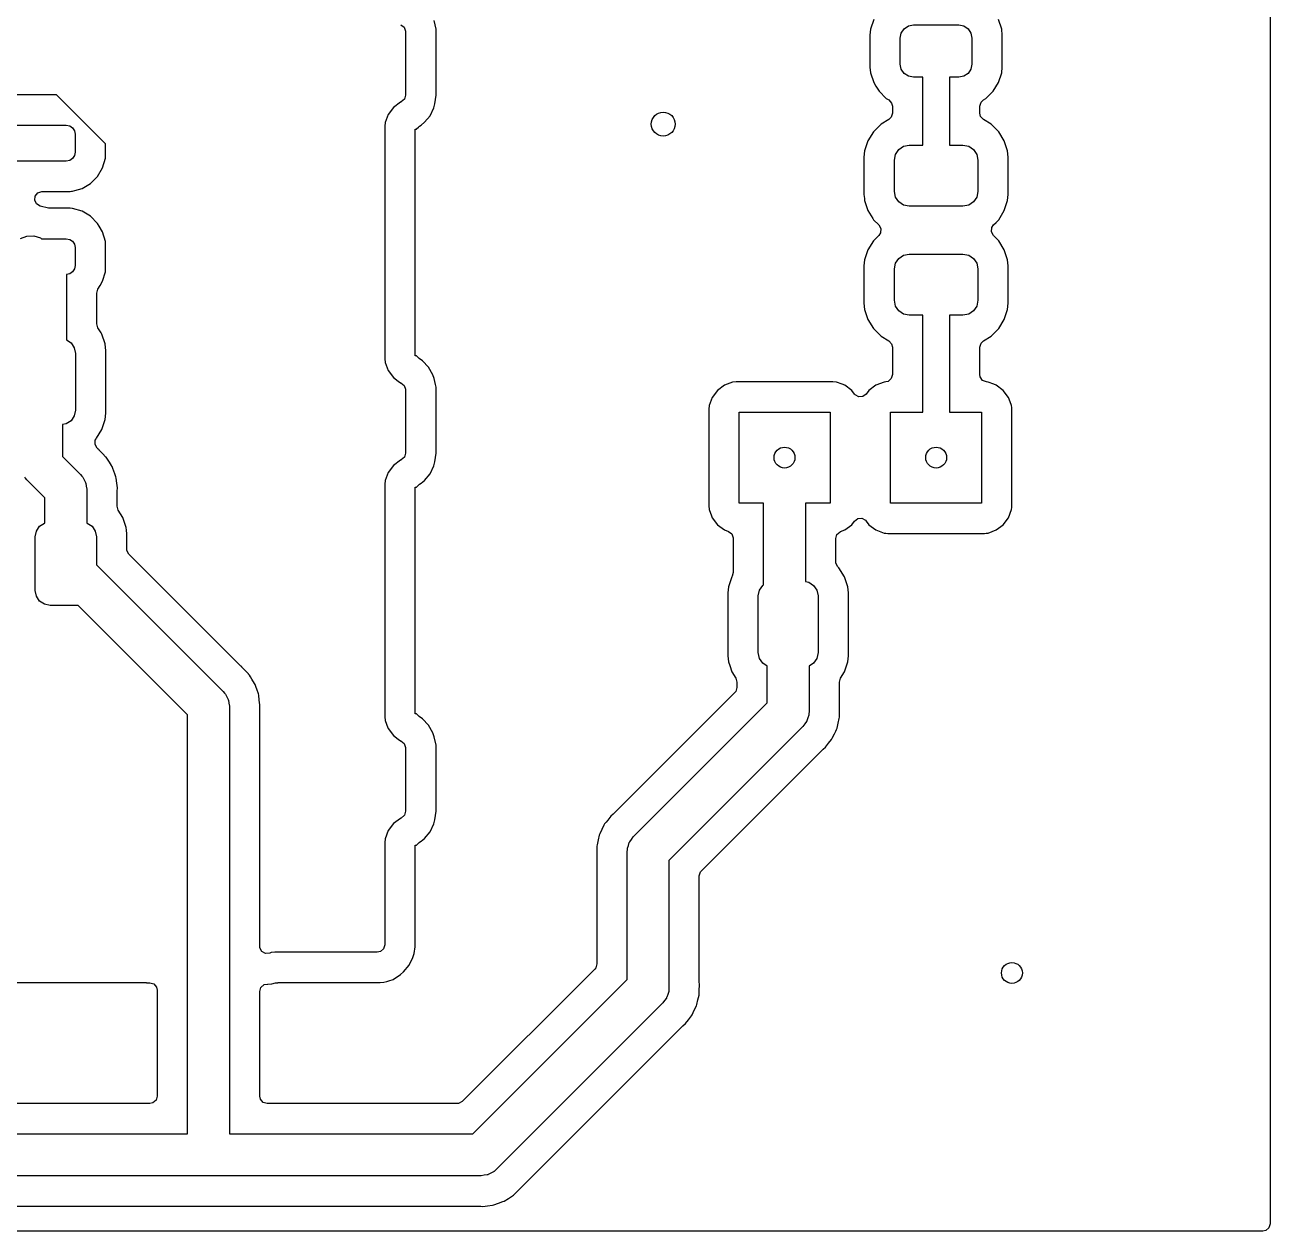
# Model space of a CAD drawing. Extents: x 0.22 to 2.57, y 0.23 to 1.78.
# Drawn here: x 1.749 to 2.57, y 0.23 to 1.025 of the extents above; entities that cross this region are included whole.
import ezdxf

# ---------------------------------------------------------------- set-up
doc = ezdxf.new("R2010")
doc.units = 0
doc.header["$MEASUREMENT"] = 0
doc.layers.add('BLACK', color=7, linetype='CONTINUOUS')

msp = doc.modelspace()

# ---------------------------------------------------------------- linework, layer by layer
at = {"layer": 'BLACK', "linetype": 'CONTINUOUS'}
for p, q in [((2.5703, 1.76541), (2.5703, 0.234587)), ((2.02015, 1.02269), (2.01893, 1.02831)), ((2.30886, 1.02896), (2.30676, 1.02261)), ((2.39324, 1.02261), (2.39114, 1.02896)), ((1.99682, 1.02547), (1.99903, 1.02383)), ((1.99903, 1.02383), (1.99999, 1.02125)), ((1.99999, 1.02125), (2, 1.0209)), ((2, 1.0209), (2, 0.9791)), ((2.02019, 1.02197), (2.02015, 1.02269)), ((2.02022, 1.02126), (2.02019, 1.02197)), ((2.02022, 0.9791), (2.02022, 1.02126)), ((2.30676, 1.02261), (2.30636, 1.01869)), ((2.30636, 1.01869), (2.30636, 0.997649)), ((2.32638, 1.01678), (2.32703, 1.02008)), ((2.32703, 1.02008), (2.3289, 1.02287)), ((2.3289, 1.02287), (2.33169, 1.02474)), ((2.33169, 1.02474), (2.33499, 1.02539)), ((2.33499, 1.02539), (2.36501, 1.02539)), ((2.36501, 1.02539), (2.36831, 1.02474)), ((2.36831, 1.02474), (2.3711, 1.02287)), ((2.3711, 1.02287), (2.37297, 1.02008)), ((2.37297, 1.02008), (2.37362, 1.01678)), ((2.39364, 1.01869), (2.39324, 1.02261)), ((2.39364, 0.997649), (2.39364, 1.01869)), ((2.32638, 0.999557), (2.32638, 1.01678)), ((2.37362, 1.01678), (2.37362, 0.999557)), ((2.30636, 0.997649), (2.30636, 0.997649)), ((2.30636, 0.997649), (2.30676, 0.993728)), ((2.32703, 0.996261), (2.32638, 0.999557)), ((2.3289, 0.993467), (2.32703, 0.996261)), ((2.37297, 0.996261), (2.3711, 0.993467)), ((2.37362, 0.999557), (2.37297, 0.996261)), ((2.39324, 0.993728), (2.39364, 0.997649)), ((2.30676, 0.993728), (2.30886, 0.987374)), ((2.30886, 0.987374), (2.31027, 0.985096)), ((2.33169, 0.9916), (2.3289, 0.993467)), ((2.33499, 0.990945), (2.33169, 0.9916)), ((2.34114, 0.990945), (2.33499, 0.990945)), ((2.34114, 0.946102), (2.34114, 0.990945)), ((2.36501, 0.990945), (2.35886, 0.990945)), ((2.35886, 0.990945), (2.35886, 0.946102)), ((2.36831, 0.9916), (2.36501, 0.990945)), ((2.3711, 0.993467), (2.36831, 0.9916)), ((2.38762, 0.981678), (2.39114, 0.987374)), ((2.39114, 0.987374), (2.39324, 0.993728)), ((1.76978, 0.979232), (1.72734, 0.979232)), ((1.80215, 0.946869), (1.76978, 0.979232)), ((2, 0.9791), (1.99923, 0.976461)), ((2.0194, 0.973404), (2.02022, 0.9791)), ((2.31027, 0.985096), (2.31238, 0.981678)), ((2.31238, 0.981678), (2.31711, 0.976945)), ((2.38289, 0.976945), (2.38762, 0.981678)), ((1.992, 0.970995), (1.98855, 0.966386)), ((1.99661, 0.974444), (1.992, 0.970995)), ((1.99682, 0.974526), (1.99661, 0.974445)), ((1.99661, 0.974445), (1.99661, 0.974444)), ((1.99715, 0.974659), (1.99682, 0.974526)), ((1.99923, 0.976461), (1.99715, 0.974659)), ((2.01623, 0.965531), (2.01862, 0.970765)), ((2.01862, 0.970765), (2.0194, 0.973404)), ((2.0194, 0.973404), (2.0194, 0.973404)), ((2.31711, 0.976945), (2.3188, 0.975901)), ((2.3188, 0.975901), (2.32064, 0.973856)), ((2.32064, 0.973856), (2.32112, 0.971746)), ((2.32112, 0.971746), (2.32112, 0.967186)), ((2.37888, 0.971746), (2.37965, 0.974385)), ((2.37888, 0.967186), (2.37888, 0.971746)), ((2.37965, 0.974385), (2.3812, 0.975901)), ((2.3812, 0.975901), (2.38131, 0.975971)), ((2.38131, 0.975971), (2.38289, 0.976945)), ((1.98855, 0.966386), (1.98654, 0.960992)), ((2.01039, 0.959381), (2.01246, 0.961182)), ((2.01246, 0.961182), (2.01623, 0.965531)), ((2.3188, 0.963031), (2.31364, 0.959844)), ((2.32035, 0.964547), (2.3188, 0.963031)), ((2.32112, 0.967186), (2.32035, 0.964547)), ((2.37936, 0.965076), (2.37888, 0.967186)), ((2.3812, 0.963031), (2.37936, 0.965076)), ((2.38636, 0.959844), (2.3812, 0.963031)), ((1.72996, 0.959213), (1.77622, 0.959213)), ((1.77622, 0.959213), (1.77848, 0.958763)), ((1.77848, 0.958763), (1.7804, 0.957483)), ((1.7804, 0.957483), (1.78168, 0.955567)), ((1.78168, 0.955567), (1.78213, 0.953307)), ((1.78213, 0.953307), (1.78213, 0.941496)), ((1.98654, 0.960992), (1.98628, 0.958608)), ((1.98628, 0.958608), (1.98628, 0.805171)), ((1.98654, 0.960992), (1.98654, 0.960992)), ((2.0063, 0.807087), (2.0063, 0.956693)), ((2.0063, 0.956693), (2.00724, 0.956693)), ((2.00724, 0.956693), (2.00727, 0.95679)), ((2.00727, 0.95679), (2.00845, 0.958059)), ((2.00845, 0.958059), (2.00872, 0.95826)), ((2.00872, 0.95826), (2.00913, 0.958569)), ((2.00872, 0.95826), (2.00872, 0.95826)), ((2.00913, 0.958569), (2.00928, 0.958668)), ((2.00928, 0.958668), (2.01039, 0.959381)), ((2.3087, 0.954908), (2.30503, 0.948966)), ((2.31364, 0.959844), (2.3087, 0.954908)), ((2.31364, 0.959844), (2.31364, 0.959844)), ((2.3913, 0.954908), (2.38636, 0.959844)), ((2.38636, 0.959844), (2.38636, 0.959844)), ((2.39497, 0.948966), (2.3913, 0.954908)), ((1.80215, 0.938878), (1.80215, 0.946869)), ((2.30503, 0.948966), (2.30284, 0.94234)), ((2.30503, 0.948966), (2.30503, 0.948966)), ((2.32532, 0.94322), (2.32852, 0.945353)), ((2.32852, 0.945353), (2.33228, 0.946102)), ((2.33228, 0.946102), (2.34114, 0.946102)), ((2.35886, 0.946102), (2.36772, 0.946102)), ((2.36772, 0.946102), (2.37148, 0.945353)), ((2.37148, 0.945353), (2.37468, 0.94322)), ((2.39716, 0.94234), (2.39497, 0.948966)), ((1.7804, 0.93732), (1.77848, 0.93604)), ((1.78168, 0.939236), (1.7804, 0.93732)), ((1.78213, 0.941496), (1.78168, 0.939236)), ((1.8002, 0.931118), (1.80203, 0.937408)), ((1.80203, 0.937408), (1.80215, 0.938878)), ((2.30284, 0.94234), (2.30242, 0.93825)), ((2.30242, 0.93825), (2.30242, 0.913601)), ((2.32244, 0.93626), (2.32319, 0.940026)), ((2.32319, 0.940026), (2.32532, 0.94322)), ((2.37468, 0.94322), (2.37681, 0.940026)), ((2.37681, 0.940026), (2.37756, 0.93626)), ((2.39758, 0.93825), (2.39716, 0.94234)), ((2.39758, 0.913601), (2.39758, 0.93825)), ((1.77622, 0.935591), (1.72996, 0.935591)), ((1.77848, 0.93604), (1.77622, 0.935591)), ((1.79687, 0.92548), (1.8002, 0.931118)), ((2.32244, 0.915591), (2.32244, 0.93626)), ((2.37756, 0.93626), (2.37756, 0.915591)), ((1.7866, 0.917514), (1.79224, 0.920848)), ((1.79224, 0.920848), (1.79687, 0.92548)), ((1.7554, 0.909793), (1.75568, 0.912529)), ((1.75568, 0.912529), (1.75739, 0.914682)), ((1.75739, 0.914682), (1.76, 0.915567)), ((1.76, 0.915567), (1.7602, 0.915571)), ((1.7602, 0.915571), (1.77884, 0.915571)), ((1.77884, 0.915571), (1.77972, 0.91564)), ((1.77972, 0.91564), (1.78031, 0.915687)), ((1.78031, 0.915687), (1.78197, 0.916168)), ((1.78031, 0.915687), (1.78031, 0.915687)), ((1.78031, 0.915687), (1.78031, 0.915687)), ((1.78197, 0.916168), (1.7866, 0.917514)), ((2.30242, 0.913601), (2.30242, 0.9136)), ((2.30242, 0.9136), (2.30269, 0.910938)), ((2.32319, 0.911824), (2.32244, 0.915591)), ((2.32532, 0.908631), (2.32319, 0.911824)), ((2.37681, 0.911824), (2.37468, 0.908631)), ((2.37756, 0.915591), (2.37681, 0.911824)), ((2.39716, 0.909511), (2.39758, 0.913601)), ((1.75665, 0.90734), (1.7554, 0.909793)), ((1.75902, 0.905951), (1.75665, 0.90734)), ((1.76457, 0.904573), (1.75902, 0.905951)), ((1.76574, 0.904429), (1.76457, 0.904573)), ((1.77884, 0.904429), (1.76574, 0.904429)), ((1.78031, 0.904314), (1.77884, 0.904429)), ((1.77884, 0.904429), (1.77884, 0.904429)), ((1.78031, 0.904313), (1.78031, 0.904314)), ((1.7866, 0.902486), (1.78031, 0.904313)), ((2.30269, 0.910938), (2.30284, 0.909511)), ((2.30284, 0.909511), (2.30503, 0.902884)), ((2.32852, 0.906497), (2.32532, 0.908631)), ((2.33228, 0.905748), (2.32852, 0.906497)), ((2.36772, 0.905748), (2.33228, 0.905748)), ((2.37148, 0.906497), (2.36772, 0.905748)), ((2.37468, 0.908631), (2.37148, 0.906497)), ((2.39497, 0.902884), (2.39716, 0.909511)), ((1.79224, 0.899152), (1.7866, 0.902486)), ((1.7866, 0.902486), (1.7866, 0.902486)), ((1.79687, 0.89452), (1.79224, 0.899152)), ((1.79224, 0.899152), (1.79224, 0.899152)), ((2.30503, 0.902884), (2.3082, 0.897759)), ((2.3082, 0.897759), (2.3087, 0.896943)), ((2.3087, 0.896943), (2.31219, 0.893452)), ((2.3895, 0.895146), (2.3913, 0.896943)), ((2.3913, 0.896943), (2.39497, 0.902884)), ((1.79792, 0.892742), (1.79687, 0.89452)), ((1.79687, 0.89452), (1.79687, 0.89452)), ((1.8002, 0.888882), (1.79792, 0.892742)), ((1.80203, 0.882592), (1.8002, 0.888882)), ((1.8002, 0.888882), (1.8002, 0.888882)), ((2.31219, 0.893452), (2.31351, 0.891038)), ((2.31331, 0.888294), (2.31219, 0.886548)), ((2.31351, 0.891038), (2.31331, 0.888294)), ((2.38649, 0.888962), (2.38669, 0.891706)), ((2.38781, 0.886548), (2.38649, 0.888962)), ((2.38669, 0.891706), (2.38781, 0.893452)), ((2.38781, 0.893452), (2.3895, 0.895146)), ((1.74604, 0.884436), (1.75026, 0.886085)), ((1.75026, 0.886085), (1.75479, 0.886272)), ((1.75479, 0.886272), (1.75914, 0.884978)), ((1.75914, 0.884978), (1.75994, 0.884409)), ((1.75994, 0.884409), (1.77622, 0.884409)), ((1.77622, 0.884409), (1.77848, 0.88396)), ((1.77848, 0.88396), (1.7804, 0.88268)), ((1.7804, 0.88268), (1.78168, 0.880764)), ((1.78168, 0.880764), (1.78213, 0.878504)), ((1.80215, 0.881122), (1.80203, 0.882592)), ((1.80203, 0.882592), (1.80203, 0.882592)), ((1.80215, 0.864075), (1.80215, 0.881122)), ((2.3087, 0.883057), (2.30503, 0.877116)), ((2.31219, 0.886548), (2.3087, 0.883057)), ((2.3913, 0.883057), (2.38781, 0.886548)), ((2.39497, 0.877116), (2.3913, 0.883057)), ((1.78213, 0.878504), (1.78213, 0.866693)), ((2.30503, 0.877116), (2.30284, 0.870489)), ((2.30503, 0.877116), (2.30503, 0.877116)), ((2.32319, 0.868176), (2.32532, 0.871369)), ((2.32532, 0.871369), (2.32852, 0.873503)), ((2.32852, 0.873503), (2.33228, 0.874252)), ((2.33228, 0.874252), (2.36772, 0.874252)), ((2.36772, 0.874252), (2.37148, 0.873503)), ((2.37148, 0.873503), (2.37468, 0.871369)), ((2.37468, 0.871369), (2.37681, 0.868176)), ((2.39716, 0.870489), (2.39497, 0.877116)), ((1.7804, 0.862517), (1.77848, 0.861237)), ((1.78168, 0.864433), (1.7804, 0.862517)), ((1.78213, 0.866693), (1.78168, 0.864433)), ((1.8002, 0.856315), (1.80203, 0.862605)), ((1.80203, 0.862605), (1.80214, 0.86394)), ((1.80214, 0.86394), (1.80215, 0.864075)), ((2.30284, 0.870489), (2.30242, 0.8664)), ((2.30242, 0.8664), (2.30242, 0.841751)), ((2.32244, 0.864409), (2.32319, 0.868176)), ((2.32244, 0.84374), (2.32244, 0.864409)), ((2.37681, 0.868176), (2.37756, 0.864409)), ((2.37756, 0.864409), (2.37756, 0.84374)), ((2.39758, 0.866399), (2.39716, 0.870489)), ((2.39758, 0.84175), (2.39758, 0.866399)), ((1.77848, 0.861237), (1.77638, 0.860819)), ((1.77638, 0.860819), (1.77638, 0.81768)), ((1.79857, 0.85355), (1.8002, 0.856315)), ((1.7964, 0.848546), (1.79708, 0.851031)), ((1.7964, 0.828129), (1.7964, 0.848546)), ((1.79708, 0.851031), (1.79857, 0.85355)), ((2.30242, 0.841751), (2.30242, 0.84175)), ((2.30242, 0.84175), (2.30284, 0.83766)), ((2.32319, 0.839974), (2.32244, 0.84374)), ((2.32532, 0.83678), (2.32319, 0.839974)), ((2.37681, 0.839974), (2.37468, 0.83678)), ((2.37756, 0.84374), (2.37681, 0.839974)), ((2.39716, 0.83766), (2.39758, 0.84175)), ((2.30284, 0.83766), (2.30503, 0.831034)), ((2.30503, 0.831034), (2.30503, 0.831034)), ((2.30503, 0.831034), (2.3087, 0.825092)), ((2.32852, 0.834647), (2.32532, 0.83678)), ((2.33228, 0.833898), (2.32852, 0.834647)), ((2.34114, 0.833898), (2.33228, 0.833898)), ((2.34114, 0.77), (2.34114, 0.833898)), ((2.36772, 0.833898), (2.35886, 0.833898)), ((2.35886, 0.833898), (2.35886, 0.77)), ((2.37148, 0.834647), (2.36772, 0.833898)), ((2.37468, 0.83678), (2.37148, 0.834647)), ((2.3913, 0.825092), (2.39497, 0.831034)), ((2.39497, 0.831034), (2.39716, 0.83766)), ((1.79712, 0.825566), (1.7964, 0.828129)), ((1.79916, 0.822261), (1.79712, 0.825566)), ((1.79969, 0.821407), (1.79916, 0.822261)), ((1.80179, 0.815065), (1.79969, 0.821407)), ((2.3087, 0.825092), (2.31364, 0.820156)), ((2.38636, 0.820156), (2.3913, 0.825092)), ((1.77638, 0.81768), (1.7794, 0.815661)), ((1.7794, 0.815661), (1.78153, 0.812467)), ((1.80189, 0.814781), (1.80179, 0.815065)), ((1.8023, 0.810691), (1.80189, 0.814781)), ((2.31364, 0.820156), (2.3188, 0.816969)), ((2.3188, 0.816969), (2.32064, 0.814924)), ((2.32064, 0.814924), (2.32112, 0.812814)), ((2.37888, 0.812814), (2.37965, 0.815453)), ((2.37965, 0.815453), (2.3812, 0.816969)), ((2.3812, 0.816969), (2.38636, 0.820156)), ((1.78153, 0.812467), (1.78228, 0.808701)), ((1.78228, 0.808701), (1.78228, 0.771299)), ((1.8023, 0.769309), (1.8023, 0.810691)), ((1.98628, 0.805171), (1.98654, 0.802787)), ((2.00734, 0.807087), (2.0063, 0.807087)), ((2.00883, 0.805592), (2.00734, 0.807087)), ((2.00879, 0.805533), (2.00883, 0.805592)), ((2.00894, 0.805438), (2.00879, 0.805533)), ((2.01114, 0.80379), (2.00894, 0.805438)), ((2.32112, 0.812814), (2.32112, 0.794731)), ((2.37888, 0.794731), (2.37888, 0.812814)), ((1.98654, 0.802787), (1.98654, 0.802787)), ((1.98654, 0.802787), (1.98855, 0.797394)), ((1.98855, 0.797394), (1.992, 0.792785)), ((2.01521, 0.799721), (2.01114, 0.80379)), ((2.01114, 0.80379), (2.01114, 0.80379)), ((2.01114, 0.80379), (2.01114, 0.80379)), ((2.01797, 0.794671), (2.01521, 0.799721)), ((1.992, 0.792785), (1.99508, 0.790481)), ((1.99508, 0.790481), (1.99661, 0.789335)), ((1.99661, 0.789335), (1.99661, 0.789335)), ((1.99661, 0.789335), (1.99661, 0.789335)), ((1.99661, 0.789335), (1.99682, 0.789254)), ((1.99682, 0.789254), (1.99903, 0.787605)), ((2.01893, 0.792094), (2.01797, 0.794671)), ((2.01976, 0.788256), (2.01893, 0.792094)), ((2.01893, 0.792094), (2.01893, 0.792094)), ((2.2157, 0.789763), (2.21031, 0.787752)), ((2.21808, 0.79002), (2.2157, 0.789763)), ((2.2157, 0.789763), (2.2157, 0.789763)), ((2.21809, 0.79002), (2.21808, 0.79002)), ((2.28191, 0.79002), (2.21809, 0.79002)), ((2.28192, 0.79002), (2.28191, 0.79002)), ((2.2843, 0.789763), (2.28192, 0.79002)), ((2.28813, 0.788334), (2.2843, 0.789763)), ((2.3157, 0.789763), (2.31031, 0.787752)), ((2.31676, 0.789877), (2.3157, 0.789763)), ((2.3157, 0.789763), (2.3157, 0.789763)), ((2.31827, 0.790291), (2.31676, 0.789877)), ((2.32035, 0.792092), (2.31827, 0.790291)), ((2.32112, 0.794731), (2.32035, 0.792092)), ((2.37913, 0.79319), (2.37888, 0.794731)), ((2.3807, 0.79093), (2.37913, 0.79319)), ((2.38324, 0.789877), (2.3807, 0.79093)), ((2.3843, 0.789763), (2.38324, 0.789877)), ((2.38813, 0.788334), (2.3843, 0.789763)), ((1.99903, 0.787605), (1.99999, 0.785028)), ((1.99999, 0.785028), (2, 0.78468)), ((2, 0.78468), (2, 0.742879)), ((2.02015, 0.786471), (2.01976, 0.788256)), ((2.02019, 0.785749), (2.02015, 0.786471)), ((2.02022, 0.78504), (2.02019, 0.785749)), ((2.02022, 0.742879), (2.02022, 0.78504)), ((2.2057, 0.784302), (2.20225, 0.779693)), ((2.21031, 0.787752), (2.2057, 0.784302)), ((2.28969, 0.787752), (2.28813, 0.788334)), ((2.2943, 0.784302), (2.28969, 0.787752)), ((2.29609, 0.78191), (2.2943, 0.784302)), ((2.2943, 0.784302), (2.2943, 0.784302)), ((2.2943, 0.784302), (2.2943, 0.784302)), ((2.29655, 0.781384), (2.29609, 0.78191)), ((2.29896, 0.780065), (2.29655, 0.781384)), ((2.30391, 0.78191), (2.30171, 0.780262)), ((2.3057, 0.784302), (2.30391, 0.78191)), ((2.31031, 0.787752), (2.3057, 0.784302)), ((2.38969, 0.787752), (2.38813, 0.788334)), ((2.3943, 0.784302), (2.38969, 0.787752)), ((2.39775, 0.779693), (2.3943, 0.784302)), ((2.20024, 0.774299), (2.19998, 0.771916)), ((2.20225, 0.779693), (2.20024, 0.774299)), ((2.20024, 0.774299), (2.20024, 0.774299)), ((2.30171, 0.780262), (2.29896, 0.780065)), ((2.39886, 0.776733), (2.39775, 0.779693)), ((2.39973, 0.774392), (2.39886, 0.776733)), ((2.39976, 0.774299), (2.39973, 0.774392)), ((2.39989, 0.773139), (2.39976, 0.774299)), ((2.40002, 0.771916), (2.39989, 0.773139)), ((1.7794, 0.764339), (1.77621, 0.762206)), ((1.78153, 0.767533), (1.7794, 0.764339)), ((1.78228, 0.771299), (1.78153, 0.767533)), ((1.79969, 0.758593), (1.80189, 0.765219)), ((1.80189, 0.765219), (1.8023, 0.769309)), ((2.19998, 0.771916), (2.19998, 0.708084)), ((2.22, 0.71), (2.22, 0.77)), ((2.22, 0.77), (2.28, 0.77)), ((2.28, 0.77), (2.28, 0.71)), ((2.32, 0.71), (2.32, 0.77)), ((2.32, 0.77), (2.34114, 0.77)), ((2.35886, 0.77), (2.38, 0.77)), ((2.38, 0.77), (2.38, 0.71)), ((2.40002, 0.771915), (2.40002, 0.771916)), ((2.40002, 0.708085), (2.40002, 0.771915)), ((1.77621, 0.762206), (1.77378, 0.761723)), ((1.77378, 0.761723), (1.77378, 0.740708)), ((1.79617, 0.752891), (1.79969, 0.758593)), ((1.79518, 0.748712), (1.79538, 0.751456)), ((1.7965, 0.746298), (1.79518, 0.748712)), ((1.79538, 0.751456), (1.79591, 0.75239)), ((1.79588, 0.752409), (1.79617, 0.752891)), ((1.79591, 0.75239), (1.79588, 0.752409)), ((1.77378, 0.740708), (1.78567, 0.728818)), ((1.79722, 0.745575), (1.7965, 0.746298)), ((1.79793, 0.744995), (1.79722, 0.745575)), ((1.79794, 0.744987), (1.79793, 0.744995)), ((1.80015, 0.742651), (1.79794, 0.744987)), ((1.79794, 0.744987), (1.79794, 0.744987)), ((1.80242, 0.740375), (1.80015, 0.742651)), ((1.80243, 0.740364), (1.80242, 0.740375)), ((1.80242, 0.740375), (1.80242, 0.740375)), ((1.80298, 0.739658), (1.80243, 0.740364)), ((1.80299, 0.73965), (1.80298, 0.739658)), ((1.80335, 0.739045), (1.80299, 0.73965)), ((1.80299, 0.73965), (1.80299, 0.73965)), ((1.80299, 0.73965), (1.80299, 0.73965)), ((1.99923, 0.74024), (1.99715, 0.738439)), ((2, 0.742879), (1.99923, 0.74024)), ((2.0194, 0.737184), (2.02022, 0.742879)), ((1.80465, 0.736892), (1.80335, 0.739045)), ((1.80605, 0.734703), (1.80465, 0.736892)), ((1.80638, 0.734181), (1.80605, 0.734703)), ((1.80639, 0.73417), (1.80638, 0.734181)), ((1.80638, 0.734181), (1.80638, 0.734181)), ((1.80678, 0.733359), (1.80639, 0.73417)), ((1.80678, 0.733351), (1.80678, 0.733359)), ((1.80678, 0.73335), (1.80678, 0.733351)), ((1.80781, 0.730301), (1.80678, 0.73335)), ((1.992, 0.734774), (1.98855, 0.730166)), ((1.99661, 0.738224), (1.992, 0.734774)), ((1.99682, 0.738305), (1.99661, 0.738224)), ((1.99661, 0.738224), (1.99661, 0.738224)), ((1.99715, 0.738439), (1.99682, 0.738305)), ((2.01623, 0.72931), (2.01862, 0.734544)), ((2.01862, 0.734544), (2.0194, 0.737184)), ((2.0194, 0.737184), (2.0194, 0.737184)), ((1.74904, 0.726688), (1.74879, 0.726993)), ((1.74913, 0.726536), (1.74904, 0.726688)), ((1.74934, 0.726343), (1.74913, 0.726536)), ((1.75026, 0.725256), (1.74934, 0.726343)), ((1.76215, 0.713367), (1.75026, 0.725256)), ((1.78567, 0.728818), (1.78659, 0.727732)), ((1.78659, 0.727732), (1.7868, 0.727538)), ((1.7868, 0.727538), (1.78688, 0.727387)), ((1.78688, 0.727387), (1.78714, 0.727082)), ((1.78714, 0.727082), (1.78801, 0.725297)), ((1.78801, 0.725297), (1.78896, 0.723549)), ((1.78896, 0.723549), (1.78901, 0.723265)), ((1.78901, 0.723265), (1.78913, 0.723007)), ((1.78913, 0.723007), (1.78938, 0.721035)), ((1.80798, 0.729839), (1.80781, 0.730301)), ((1.80892, 0.72728), (1.80798, 0.729839)), ((1.80892, 0.727266), (1.80892, 0.72728)), ((1.80913, 0.726399), (1.80892, 0.727266)), ((1.80913, 0.726384), (1.80913, 0.726399)), ((1.80913, 0.726383), (1.80913, 0.726384)), ((1.80913, 0.726384), (1.80913, 0.726384)), ((1.80948, 0.723184), (1.80913, 0.726383)), ((1.80991, 0.719995), (1.80948, 0.723184)), ((1.98654, 0.724772), (1.98628, 0.722388)), ((1.98855, 0.730166), (1.98654, 0.724772)), ((1.98654, 0.724772), (1.98654, 0.724772)), ((2.00928, 0.722447), (2.01039, 0.72316)), ((2.01039, 0.72316), (2.01246, 0.724961)), ((2.01246, 0.724961), (2.01623, 0.72931)), ((1.78938, 0.721035), (1.7897, 0.719075)), ((1.7897, 0.719075), (1.7897, 0.696874)), ((1.80972, 0.717602), (1.80973, 0.7178)), ((1.80972, 0.707942), (1.80972, 0.717602)), ((1.80973, 0.7178), (1.80991, 0.719995)), ((1.80991, 0.719995), (1.80991, 0.719995)), ((1.80991, 0.719995), (1.80991, 0.719995)), ((1.98628, 0.722388), (1.98628, 0.568951)), ((2.0063, 0.570866), (2.0063, 0.720472)), ((2.0063, 0.720472), (2.00724, 0.720472)), ((2.00724, 0.720472), (2.00727, 0.72057)), ((2.00727, 0.72057), (2.00845, 0.721838)), ((2.00845, 0.721838), (2.00872, 0.72204)), ((2.00872, 0.72204), (2.00913, 0.722349)), ((2.00872, 0.72204), (2.00872, 0.72204)), ((2.00913, 0.722349), (2.00928, 0.722447)), ((1.76215, 0.696874), (1.76215, 0.713367)), ((1.81045, 0.705379), (1.80972, 0.707942)), ((2.19998, 0.708084), (2.20024, 0.705701)), ((2.23622, 0.71), (2.22, 0.71)), ((2.23622, 0.656076), (2.23622, 0.71)), ((2.28, 0.71), (2.26378, 0.71)), ((2.26378, 0.71), (2.26378, 0.658238)), ((2.38, 0.71), (2.32, 0.71)), ((2.39976, 0.705701), (2.39991, 0.70702)), ((2.39991, 0.70702), (2.40002, 0.708084)), ((2.40002, 0.708084), (2.40002, 0.708085)), ((1.81351, 0.700423), (1.81045, 0.705379)), ((1.8157, 0.693796), (1.81351, 0.700423)), ((2.20024, 0.705701), (2.20024, 0.705701)), ((2.20024, 0.705701), (2.20177, 0.701584)), ((2.20177, 0.701584), (2.20225, 0.700307)), ((2.20225, 0.700307), (2.2057, 0.695698)), ((2.29609, 0.69809), (2.29829, 0.699738)), ((2.29829, 0.699738), (2.30104, 0.699935)), ((2.30104, 0.699935), (2.30345, 0.698616)), ((2.30345, 0.698616), (2.30391, 0.69809)), ((2.3943, 0.695698), (2.39775, 0.700307)), ((2.39775, 0.700307), (2.39976, 0.705701)), ((1.75575, 0.687717), (1.7565, 0.691483)), ((1.7565, 0.691483), (1.75863, 0.694676)), ((1.75863, 0.694676), (1.76182, 0.69681)), ((1.76182, 0.69681), (1.76215, 0.696874)), ((1.7897, 0.696874), (1.79003, 0.69681)), ((1.79003, 0.69681), (1.79322, 0.694676)), ((1.79322, 0.694676), (1.79535, 0.691483)), ((1.79535, 0.691483), (1.7961, 0.687717)), ((1.81587, 0.692177), (1.8157, 0.693796)), ((1.81612, 0.689707), (1.81587, 0.692177)), ((2.2057, 0.695698), (2.21031, 0.692248)), ((2.21031, 0.692248), (2.21303, 0.691235)), ((2.21303, 0.691235), (2.21523, 0.689586)), ((2.28457, 0.6893), (2.28665, 0.691101)), ((2.28665, 0.691101), (2.28697, 0.691234)), ((2.28697, 0.691234), (2.28969, 0.692248)), ((2.28969, 0.692248), (2.2943, 0.695698)), ((2.2943, 0.695698), (2.29609, 0.69809)), ((2.30391, 0.69809), (2.3057, 0.695698)), ((2.3057, 0.695698), (2.31031, 0.692248)), ((2.31031, 0.692248), (2.3157, 0.690237)), ((2.3157, 0.690237), (2.31677, 0.690121)), ((2.31677, 0.690121), (2.31808, 0.68998)), ((2.31808, 0.68998), (2.31809, 0.68998)), ((2.31809, 0.68998), (2.38191, 0.68998)), ((2.38191, 0.68998), (2.38192, 0.68998)), ((2.38192, 0.68998), (2.38298, 0.690095)), ((2.38298, 0.690095), (2.3843, 0.690237)), ((2.3843, 0.690237), (2.38969, 0.692248)), ((2.38969, 0.692248), (2.3943, 0.695698)), ((1.75575, 0.652283), (1.75575, 0.687717)), ((1.7961, 0.687717), (1.7961, 0.66931)), ((1.81612, 0.689706), (1.81612, 0.689707)), ((1.81612, 0.679625), (1.81612, 0.689706)), ((2.21523, 0.689586), (2.21619, 0.687009)), ((2.21619, 0.687009), (2.2162, 0.686661)), ((2.2162, 0.686661), (2.2162, 0.664235)), ((2.2838, 0.686661), (2.28457, 0.6893)), ((2.2838, 0.671399), (2.2838, 0.686661)), ((1.81623, 0.678587), (1.81612, 0.679625)), ((1.81755, 0.676173), (1.81623, 0.678587)), ((1.8913, 0.602425), (1.81755, 0.676173)), ((1.7961, 0.66931), (1.87974, 0.585669)), ((2.28391, 0.670362), (2.2838, 0.671399)), ((2.28523, 0.667947), (2.28391, 0.670362)), ((2.28583, 0.667349), (2.28523, 0.667947)), ((2.28949, 0.661407), (2.28583, 0.667349)), ((2.21531, 0.661407), (2.21311, 0.654781)), ((2.21547, 0.661672), (2.21531, 0.661407)), ((2.21531, 0.661407), (2.21531, 0.661407)), ((2.2162, 0.664235), (2.21547, 0.661672)), ((2.26378, 0.658238), (2.26601, 0.657794)), ((2.26601, 0.657794), (2.2692, 0.655661)), ((2.29169, 0.654781), (2.28949, 0.661407)), ((1.7565, 0.648517), (1.75575, 0.652283)), ((2.21311, 0.654781), (2.2127, 0.650691)), ((2.2127, 0.650691), (2.2127, 0.60931)), ((2.21311, 0.654781), (2.21311, 0.654781)), ((2.23272, 0.648701), (2.23347, 0.652467)), ((2.23347, 0.652467), (2.2356, 0.655661)), ((2.2356, 0.655661), (2.23622, 0.656076)), ((2.2692, 0.655661), (2.27134, 0.652467)), ((2.27134, 0.652467), (2.27209, 0.648701)), ((2.29211, 0.650691), (2.29169, 0.654781)), ((2.29211, 0.609309), (2.29211, 0.650691)), ((1.75863, 0.645324), (1.7565, 0.648517)), ((1.76182, 0.64319), (1.75863, 0.645324)), ((1.76559, 0.642441), (1.76182, 0.64319)), ((1.784, 0.642441), (1.76559, 0.642441)), ((1.85622, 0.570218), (1.784, 0.642441)), ((2.23272, 0.611299), (2.23272, 0.648701)), ((2.27209, 0.648701), (2.27209, 0.611299)), ((2.2127, 0.60931), (2.2127, 0.609309)), ((2.2127, 0.609309), (2.21311, 0.605219)), ((2.23347, 0.607533), (2.23272, 0.611299)), ((2.27209, 0.611299), (2.27134, 0.607533)), ((2.29169, 0.605219), (2.29211, 0.609309)), ((1.892, 0.601845), (1.8913, 0.602425)), ((1.89201, 0.601838), (1.892, 0.601845)), ((1.89422, 0.599501), (1.89201, 0.601838)), ((1.89201, 0.601838), (1.89201, 0.601838)), ((2.21311, 0.605219), (2.21394, 0.602725)), ((2.21394, 0.602725), (2.21531, 0.598593)), ((2.2356, 0.604339), (2.23347, 0.607533)), ((2.23862, 0.60232), (2.2356, 0.604339)), ((2.23862, 0.578109), (2.23862, 0.60232)), ((2.2692, 0.604339), (2.26618, 0.60232)), ((2.26618, 0.60232), (2.26618, 0.572402)), ((2.27134, 0.607533), (2.2692, 0.604339)), ((2.28949, 0.598593), (2.29169, 0.605219)), ((1.8965, 0.597226), (1.89422, 0.599501)), ((1.8965, 0.597225), (1.8965, 0.597226)), ((1.89651, 0.597215), (1.8965, 0.597225)), ((1.89706, 0.596509), (1.89651, 0.597215)), ((1.89707, 0.5965), (1.89706, 0.596509)), ((1.89772, 0.595419), (1.89707, 0.5965)), ((1.89707, 0.5965), (1.89707, 0.5965)), ((1.89873, 0.593742), (1.89772, 0.595419)), ((1.90046, 0.591031), (1.89873, 0.593742)), ((2.21531, 0.598593), (2.21788, 0.594434)), ((2.21788, 0.594434), (2.2186, 0.591872)), ((2.2186, 0.591872), (2.2186, 0.588424)), ((2.2862, 0.591872), (2.28693, 0.594434)), ((2.2862, 0.576079), (2.2862, 0.591872)), ((2.28693, 0.594434), (2.28949, 0.598593)), ((1.87974, 0.585669), (1.88066, 0.584582)), ((1.88066, 0.584582), (1.88087, 0.584389)), ((1.88087, 0.584389), (1.88096, 0.584237)), ((1.88096, 0.584237), (1.88121, 0.583932)), ((1.88121, 0.583932), (1.88209, 0.582147)), ((1.90046, 0.591018), (1.90046, 0.591031)), ((1.90085, 0.590212), (1.90046, 0.591018)), ((1.90086, 0.590201), (1.90085, 0.590212)), ((1.9015, 0.58829), (1.90086, 0.590201)), ((1.90086, 0.590201), (1.90086, 0.590201)), ((1.90188, 0.587151), (1.9015, 0.58829)), ((1.90299, 0.584131), (1.90188, 0.587151)), ((1.903, 0.584116), (1.90299, 0.584131)), ((1.9032, 0.583249), (1.903, 0.584116)), ((1.9032, 0.583234), (1.9032, 0.583249)), ((1.90355, 0.580035), (1.9032, 0.583234)), ((1.9032, 0.583234), (1.9032, 0.583234)), ((1.9032, 0.583234), (1.9032, 0.583234)), ((2.21717, 0.584972), (2.13714, 0.504941)), ((2.21783, 0.585784), (2.21717, 0.584972)), ((2.2186, 0.588424), (2.21783, 0.585784)), ((1.88209, 0.582147), (1.88303, 0.580399)), ((1.88303, 0.580399), (1.88308, 0.580116)), ((1.88308, 0.580116), (1.88321, 0.579857)), ((1.88321, 0.579857), (1.88345, 0.577885)), ((1.88345, 0.577885), (1.88378, 0.575925)), ((1.88378, 0.575925), (1.88378, 0.46)), ((1.90399, 0.576846), (1.90355, 0.580035)), ((1.90381, 0.574651), (1.90399, 0.576846)), ((1.90399, 0.576846), (1.90399, 0.576846)), ((1.90399, 0.576846), (1.90399, 0.576846)), ((2.15026, 0.489744), (2.23862, 0.578109)), ((2.28629, 0.575169), (2.2862, 0.576079)), ((2.28624, 0.573448), (2.28629, 0.575161)), ((2.28629, 0.575161), (2.28629, 0.575169)), ((2.28629, 0.575161), (2.28629, 0.575161)), ((2.28629, 0.575161), (2.28629, 0.575161)), ((1.85622, 0.46), (1.85622, 0.570218)), ((1.9038, 0.574452), (1.90381, 0.574651)), ((1.9038, 0.417642), (1.9038, 0.574452)), ((1.98628, 0.568951), (1.98654, 0.566567)), ((2.00734, 0.570866), (2.0063, 0.570866)), ((2.00883, 0.569372), (2.00734, 0.570866)), ((2.00879, 0.569312), (2.00883, 0.569372)), ((2.00894, 0.569218), (2.00879, 0.569312)), ((2.01114, 0.56757), (2.00894, 0.569218)), ((2.01521, 0.563501), (2.01114, 0.56757)), ((2.01114, 0.56757), (2.01114, 0.56757)), ((2.01114, 0.56757), (2.01114, 0.56757)), ((2.26535, 0.568254), (2.26478, 0.56635)), ((2.26599, 0.570134), (2.26535, 0.568254)), ((2.26603, 0.570532), (2.26599, 0.570134)), ((2.26608, 0.570697), (2.26603, 0.570532)), ((2.26618, 0.572402), (2.26606, 0.570982)), ((2.26606, 0.570982), (2.26608, 0.570697)), ((2.28531, 0.564689), (2.28609, 0.567812)), ((2.28609, 0.567824), (2.2862, 0.568716)), ((2.28609, 0.567812), (2.28609, 0.567824)), ((2.28609, 0.567812), (2.28609, 0.567812)), ((2.2862, 0.571945), (2.28624, 0.573448)), ((2.2862, 0.568726), (2.2862, 0.571945)), ((2.2862, 0.568716), (2.2862, 0.568726)), ((1.98654, 0.566567), (1.98654, 0.566567)), ((1.98654, 0.566567), (1.98833, 0.561751)), ((1.98833, 0.561751), (1.98855, 0.561173)), ((1.98855, 0.561173), (1.992, 0.556565)), ((2.01797, 0.558451), (2.01521, 0.563501)), ((2.26215, 0.562658), (2.17378, 0.474292)), ((2.2633, 0.564275), (2.26215, 0.562658)), ((2.26452, 0.565843), (2.2633, 0.564275)), ((2.26461, 0.566115), (2.26452, 0.565843)), ((2.26478, 0.56635), (2.26461, 0.566115)), ((2.28288, 0.557794), (2.28378, 0.559602)), ((2.28378, 0.559602), (2.28431, 0.560677)), ((2.28431, 0.560678), (2.28432, 0.560694)), ((2.28431, 0.560677), (2.28431, 0.560678)), ((2.28432, 0.560694), (2.28462, 0.561531)), ((2.28462, 0.561546), (2.28531, 0.564689)), ((2.28462, 0.561531), (2.28462, 0.561546)), ((2.28462, 0.561546), (2.28462, 0.561546)), ((1.992, 0.556565), (1.99508, 0.55426)), ((1.99508, 0.55426), (1.99661, 0.553115)), ((1.99661, 0.553115), (1.99661, 0.553115)), ((1.99661, 0.553115), (1.99661, 0.553115)), ((1.99661, 0.553115), (1.99682, 0.553033)), ((1.99682, 0.553033), (1.99903, 0.551385)), ((1.99903, 0.551385), (1.99999, 0.548808)), ((2.01893, 0.555873), (2.01797, 0.558451)), ((2.02015, 0.550251), (2.01893, 0.555873)), ((2.27708, 0.549021), (2.27903, 0.551583)), ((2.27903, 0.551583), (2.28105, 0.554091)), ((2.28105, 0.554091), (2.28106, 0.554105)), ((2.28105, 0.554091), (2.28105, 0.554091)), ((2.28106, 0.554105), (2.28153, 0.554861)), ((2.28153, 0.554874), (2.28288, 0.557794)), ((2.28153, 0.554861), (2.28153, 0.554874)), ((1.99999, 0.548808), (2, 0.548459)), ((2, 0.548459), (2, 0.506659)), ((2.02019, 0.549529), (2.02015, 0.550251)), ((2.02022, 0.54882), (2.02019, 0.549529)), ((2.02022, 0.506659), (2.02022, 0.54882)), ((2.19523, 0.46743), (2.27526, 0.547461)), ((2.27526, 0.547461), (2.2754, 0.547594)), ((2.2754, 0.547594), (2.27708, 0.549021)), ((1.99661, 0.502004), (1.992, 0.498554)), ((1.99682, 0.502085), (1.99661, 0.502004)), ((1.99661, 0.502004), (1.99661, 0.502004)), ((1.99715, 0.502218), (1.99682, 0.502085)), ((1.99923, 0.50402), (1.99715, 0.502218)), ((2, 0.506659), (1.99923, 0.50402)), ((2.0194, 0.500963), (2.02022, 0.506659)), ((2.13532, 0.503381), (2.13337, 0.500818)), ((2.137, 0.504807), (2.13532, 0.503381)), ((2.13532, 0.503381), (2.13532, 0.503381)), ((2.13532, 0.503381), (2.13532, 0.503381)), ((2.13714, 0.504941), (2.137, 0.504807)), ((1.98855, 0.493945), (1.98654, 0.488551)), ((1.992, 0.498554), (1.98855, 0.493945)), ((2.01246, 0.488741), (2.01623, 0.49309)), ((2.01623, 0.49309), (2.01862, 0.498324)), ((2.01862, 0.498324), (2.0194, 0.500963)), ((2.0194, 0.500963), (2.0194, 0.500963)), ((2.12952, 0.494607), (2.12809, 0.491724)), ((2.13087, 0.497528), (2.12952, 0.494607)), ((2.13135, 0.498302), (2.13087, 0.497536)), ((2.13087, 0.497536), (2.13087, 0.497528)), ((2.13236, 0.499564), (2.13135, 0.498311)), ((2.13135, 0.498311), (2.13135, 0.498302)), ((2.13337, 0.500818), (2.13236, 0.499564)), ((1.98654, 0.488551), (1.98628, 0.486168)), ((1.98628, 0.486168), (1.98628, 0.418602)), ((1.98654, 0.488551), (1.98654, 0.488551)), ((2.00727, 0.484349), (2.00845, 0.485618)), ((2.00845, 0.485618), (2.00872, 0.485819)), ((2.00872, 0.485819), (2.00913, 0.486128)), ((2.00872, 0.485819), (2.00872, 0.485819)), ((2.00913, 0.486128), (2.00928, 0.486227)), ((2.00928, 0.486227), (2.01039, 0.48694)), ((2.01039, 0.48694), (2.01246, 0.488741)), ((2.12709, 0.487712), (2.12631, 0.48459)), ((2.12778, 0.490856), (2.12709, 0.487712)), ((2.12808, 0.491713), (2.12778, 0.490866)), ((2.12778, 0.490866), (2.12778, 0.490856)), ((2.12809, 0.491724), (2.12808, 0.491713)), ((2.14705, 0.484147), (2.14762, 0.486052)), ((2.14762, 0.486052), (2.14779, 0.486286)), ((2.14779, 0.486286), (2.14788, 0.486558)), ((2.14788, 0.486558), (2.1491, 0.488127)), ((2.1491, 0.488127), (2.15026, 0.489744)), ((2.0063, 0.417233), (2.0063, 0.484252)), ((2.0063, 0.484252), (2.00724, 0.484252)), ((2.00724, 0.484252), (2.00727, 0.484349)), ((2.1262, 0.480457), (2.12611, 0.477241)), ((2.12611, 0.477241), (2.12611, 0.47723)), ((2.12611, 0.47723), (2.1262, 0.476323)), ((2.12631, 0.484582), (2.1262, 0.483681)), ((2.1262, 0.483681), (2.1262, 0.483676)), ((2.1262, 0.483676), (2.1262, 0.480457)), ((2.12631, 0.48459), (2.12631, 0.484582)), ((2.14622, 0.48), (2.14634, 0.481419)), ((2.14622, 0.395708), (2.14622, 0.48)), ((2.14633, 0.481704), (2.14638, 0.481869)), ((2.14634, 0.481419), (2.14633, 0.481704)), ((2.14638, 0.481869), (2.14641, 0.482268)), ((2.14641, 0.482268), (2.14705, 0.484147)), ((2.1262, 0.476323), (2.1262, 0.406022)), ((2.17378, 0.474292), (2.17378, 0.39)), ((1.85622, 0.29378), (1.85622, 0.46)), ((1.88378, 0.46), (1.88378, 0.29378)), ((2.1938, 0.463978), (2.19457, 0.466617)), ((2.1938, 0.393677), (2.1938, 0.463978)), ((2.19457, 0.466617), (2.19523, 0.46743)), ((1.90391, 0.416605), (1.9038, 0.417642)), ((1.90523, 0.41419), (1.90391, 0.416605)), ((1.90764, 0.412872), (1.90523, 0.41419)), ((1.91039, 0.413068), (1.90764, 0.412872)), ((1.91145, 0.413464), (1.91039, 0.413068)), ((1.91383, 0.41372), (1.91145, 0.413464)), ((1.91145, 0.413464), (1.91145, 0.413464)), ((1.9814, 0.41372), (1.91383, 0.41372)), ((1.98343, 0.414162), (1.9814, 0.41372)), ((1.9855, 0.415963), (1.98343, 0.414162)), ((1.98628, 0.418602), (1.9855, 0.415963)), ((2.0049, 0.410267), (2.00568, 0.412907)), ((2.00568, 0.412907), (2.0063, 0.417233)), ((2.00568, 0.412907), (2.00568, 0.412907)), ((1.99874, 0.400684), (2.00251, 0.405033)), ((2.00251, 0.405033), (2.0049, 0.410267)), ((2.12477, 0.40257), (2.03743, 0.315229)), ((2.12543, 0.403383), (2.12477, 0.40257)), ((2.1262, 0.406022), (2.12543, 0.403383)), ((1.9857, 0.393966), (1.98772, 0.394407)), ((1.98772, 0.394407), (1.98909, 0.394863)), ((1.98909, 0.394863), (1.99182, 0.395772)), ((1.99182, 0.395772), (1.99666, 0.398883)), ((1.99182, 0.395772), (1.99182, 0.395772)), ((1.99182, 0.395772), (1.99182, 0.395772)), ((1.99666, 0.398883), (1.99874, 0.400684)), ((2.04429, 0.29378), (2.14622, 0.395708)), ((1.67953, 0.393701), (1.82913, 0.393701)), ((1.82913, 0.393701), (1.82913, 0.393504)), ((1.82913, 0.393504), (1.83132, 0.393504)), ((1.83132, 0.393504), (1.83396, 0.392729)), ((1.83396, 0.392729), (1.83576, 0.39065)), ((1.83576, 0.39065), (1.8362, 0.388622)), ((1.8362, 0.388622), (1.8362, 0.318681)), ((1.9038, 0.387841), (1.90457, 0.390481)), ((1.9038, 0.318681), (1.9038, 0.387841)), ((1.90457, 0.390481), (1.90665, 0.392282)), ((1.90665, 0.392282), (1.90891, 0.39269)), ((1.90891, 0.39269), (1.90891, 0.392707)), ((1.90891, 0.392707), (1.90901, 0.392707)), ((1.90901, 0.392707), (1.90903, 0.392711)), ((1.90903, 0.392711), (1.90909, 0.392707)), ((1.90909, 0.392707), (1.91183, 0.392903)), ((1.91183, 0.392903), (1.91415, 0.393407)), ((1.91183, 0.392903), (1.91183, 0.392903)), ((1.91415, 0.393407), (1.9144, 0.393449)), ((1.9144, 0.393449), (1.91472, 0.393482)), ((1.91472, 0.393482), (1.91479, 0.39349)), ((1.91479, 0.39349), (1.91505, 0.393504)), ((1.91505, 0.393504), (1.91575, 0.393504)), ((1.91575, 0.393504), (1.91575, 0.393701)), ((1.91575, 0.393701), (1.98323, 0.393701)), ((1.98323, 0.393701), (1.9857, 0.393966)), ((2.17359, 0.387732), (2.17295, 0.385853)), ((2.17362, 0.388131), (2.17359, 0.387732)), ((2.17367, 0.388296), (2.17362, 0.388131)), ((2.17378, 0.39), (2.17366, 0.388581)), ((2.17366, 0.388581), (2.17367, 0.388296)), ((2.19369, 0.385424), (2.1938, 0.386308)), ((2.19389, 0.392768), (2.1938, 0.393677)), ((2.1938, 0.389543), (2.19384, 0.391061)), ((2.1938, 0.386324), (2.1938, 0.389543)), ((2.1938, 0.386308), (2.1938, 0.386324)), ((2.19384, 0.391061), (2.19389, 0.392759)), ((2.19389, 0.392759), (2.19389, 0.392768)), ((2.19389, 0.392759), (2.19389, 0.392759)), ((2.19389, 0.392759), (2.19389, 0.392759)), ((2.16974, 0.380256), (2.05974, 0.270256)), ((2.1709, 0.381873), (2.16974, 0.380256)), ((2.17212, 0.383442), (2.1709, 0.381873)), ((2.17221, 0.383714), (2.17212, 0.383442)), ((2.17238, 0.383948), (2.17221, 0.383714)), ((2.17295, 0.385853), (2.17238, 0.383948)), ((2.19048, 0.375392), (2.19191, 0.378276)), ((2.19191, 0.378276), (2.19192, 0.378288)), ((2.19192, 0.378288), (2.19221, 0.379129)), ((2.19221, 0.379129), (2.19222, 0.379144)), ((2.19222, 0.379144), (2.19291, 0.382286)), ((2.19222, 0.379144), (2.19222, 0.379144)), ((2.19291, 0.382286), (2.19369, 0.38541)), ((2.19369, 0.38541), (2.19369, 0.385424)), ((2.19369, 0.38541), (2.19369, 0.38541)), ((2.18663, 0.369181), (2.18865, 0.371689)), ((2.18865, 0.371702), (2.18912, 0.372456)), ((2.18865, 0.37169), (2.18865, 0.371702)), ((2.18865, 0.371689), (2.18865, 0.37169)), ((2.18912, 0.372456), (2.18913, 0.372472)), ((2.18913, 0.372472), (2.19048, 0.375392)), ((2.18913, 0.372472), (2.18913, 0.372472)), ((2.0765, 0.258701), (2.18286, 0.36506)), ((2.18286, 0.36506), (2.183, 0.365193)), ((2.183, 0.365193), (2.18468, 0.366619)), ((2.18468, 0.366619), (2.18663, 0.369181)), ((1.83132, 0.313799), (0.756022, 0.313799)), ((1.83335, 0.31424), (1.83132, 0.313799)), ((1.83543, 0.316042), (1.83335, 0.31424)), ((1.8362, 0.318681), (1.83543, 0.316042)), ((1.90424, 0.316653), (1.9038, 0.318681)), ((1.90604, 0.314574), (1.90424, 0.316653)), ((1.90868, 0.313799), (1.90604, 0.314574)), ((2.03398, 0.313799), (1.90868, 0.313799)), ((2.03502, 0.313911), (2.03398, 0.313799)), ((2.03743, 0.315229), (2.03502, 0.313911)), ((0.745708, 0.29378), (1.85622, 0.29378)), ((1.88378, 0.29378), (2.04429, 0.29378)), ((1.87, 0.26622), (0.74, 0.26622)), ((2.05, 0.26622), (1.87, 0.26622)), ((2.05196, 0.266548), (2.05, 0.26622)), ((2.05393, 0.266793), (2.05196, 0.266548)), ((2.05419, 0.26692), (2.05393, 0.266793)), ((2.05447, 0.266967), (2.05419, 0.26692)), ((2.05622, 0.267913), (2.05447, 0.266967)), ((2.05801, 0.268786), (2.05622, 0.267913)), ((2.05831, 0.269044), (2.05801, 0.268786)), ((2.05846, 0.269126), (2.05831, 0.269044)), ((2.05866, 0.269336), (2.05846, 0.269126)), ((2.05974, 0.270256), (2.05866, 0.269336)), ((2.0713, 0.253501), (2.07358, 0.255778)), ((2.07358, 0.255778), (2.07591, 0.25799)), ((2.07591, 0.25799), (2.07592, 0.258)), ((2.07591, 0.25799), (2.07591, 0.25799)), ((2.07591, 0.25799), (2.07591, 0.25799)), ((2.07592, 0.258), (2.0765, 0.258701)), ((2.05092, 0.246014), (2.05411, 0.246448)), ((2.05411, 0.246448), (2.05731, 0.246796)), ((2.05731, 0.246796), (2.05733, 0.2468)), ((2.05731, 0.246796), (2.05731, 0.246796)), ((2.05733, 0.2468), (2.05819, 0.247002)), ((2.05819, 0.247002), (2.0582, 0.247006)), ((2.0582, 0.247006), (2.05821, 0.247006)), ((2.05821, 0.247006), (2.06123, 0.248116)), ((2.06123, 0.248116), (2.06428, 0.249144)), ((2.06428, 0.249144), (2.06429, 0.24915)), ((2.06428, 0.249144), (2.06428, 0.249144)), ((2.06429, 0.24915), (2.06509, 0.249535)), ((2.06509, 0.249535), (2.06511, 0.249542)), ((2.06511, 0.249542), (2.06782, 0.251275)), ((2.06511, 0.249542), (2.06511, 0.249542)), ((2.06782, 0.251275), (2.07057, 0.252934)), ((2.07057, 0.252934), (2.07058, 0.252934)), ((2.07058, 0.252934), (2.07059, 0.252944)), ((2.07059, 0.252944), (2.07129, 0.253493)), ((2.07129, 0.253493), (2.0713, 0.253501)), ((2.0713, 0.253501), (2.0713, 0.253501)), ((2.0713, 0.253501), (2.0713, 0.253501)), ((0.743677, 0.246201), (1.86632, 0.246201)), ((1.86632, 0.246201), (1.86685, 0.246201)), ((1.86685, 0.246201), (1.86764, 0.246136)), ((1.86764, 0.246136), (1.86816, 0.246051)), ((1.86816, 0.246051), (1.87085, 0.246197)), ((1.87085, 0.246197), (1.87098, 0.246201)), ((1.87098, 0.246201), (2.04853, 0.246201)), ((2.04853, 0.246201), (2.04873, 0.246193)), ((2.04873, 0.246193), (2.04961, 0.246121)), ((2.04961, 0.246121), (2.05092, 0.246014)), ((2.56744, 0.230146), (2.56541, 0.229705)), ((2.56952, 0.231947), (2.56744, 0.230146)), ((2.5703, 0.234587), (2.56952, 0.231947)), ((2.56541, 0.229705), (0.234587, 0.229705))]:
    msp.add_line(p, q, dxfattribs=at)
at = {"layer": 'BLACK'}
for centre, radius in [((2.17, 0.96), 0.007874), ((2.25, 0.74), 0.00689), ((2.35, 0.74), 0.00689), ((2.4, 0.4), 0.00689)]:
    msp.add_circle(centre, radius, dxfattribs=at)

doc.saveas('drawing.dxf')
